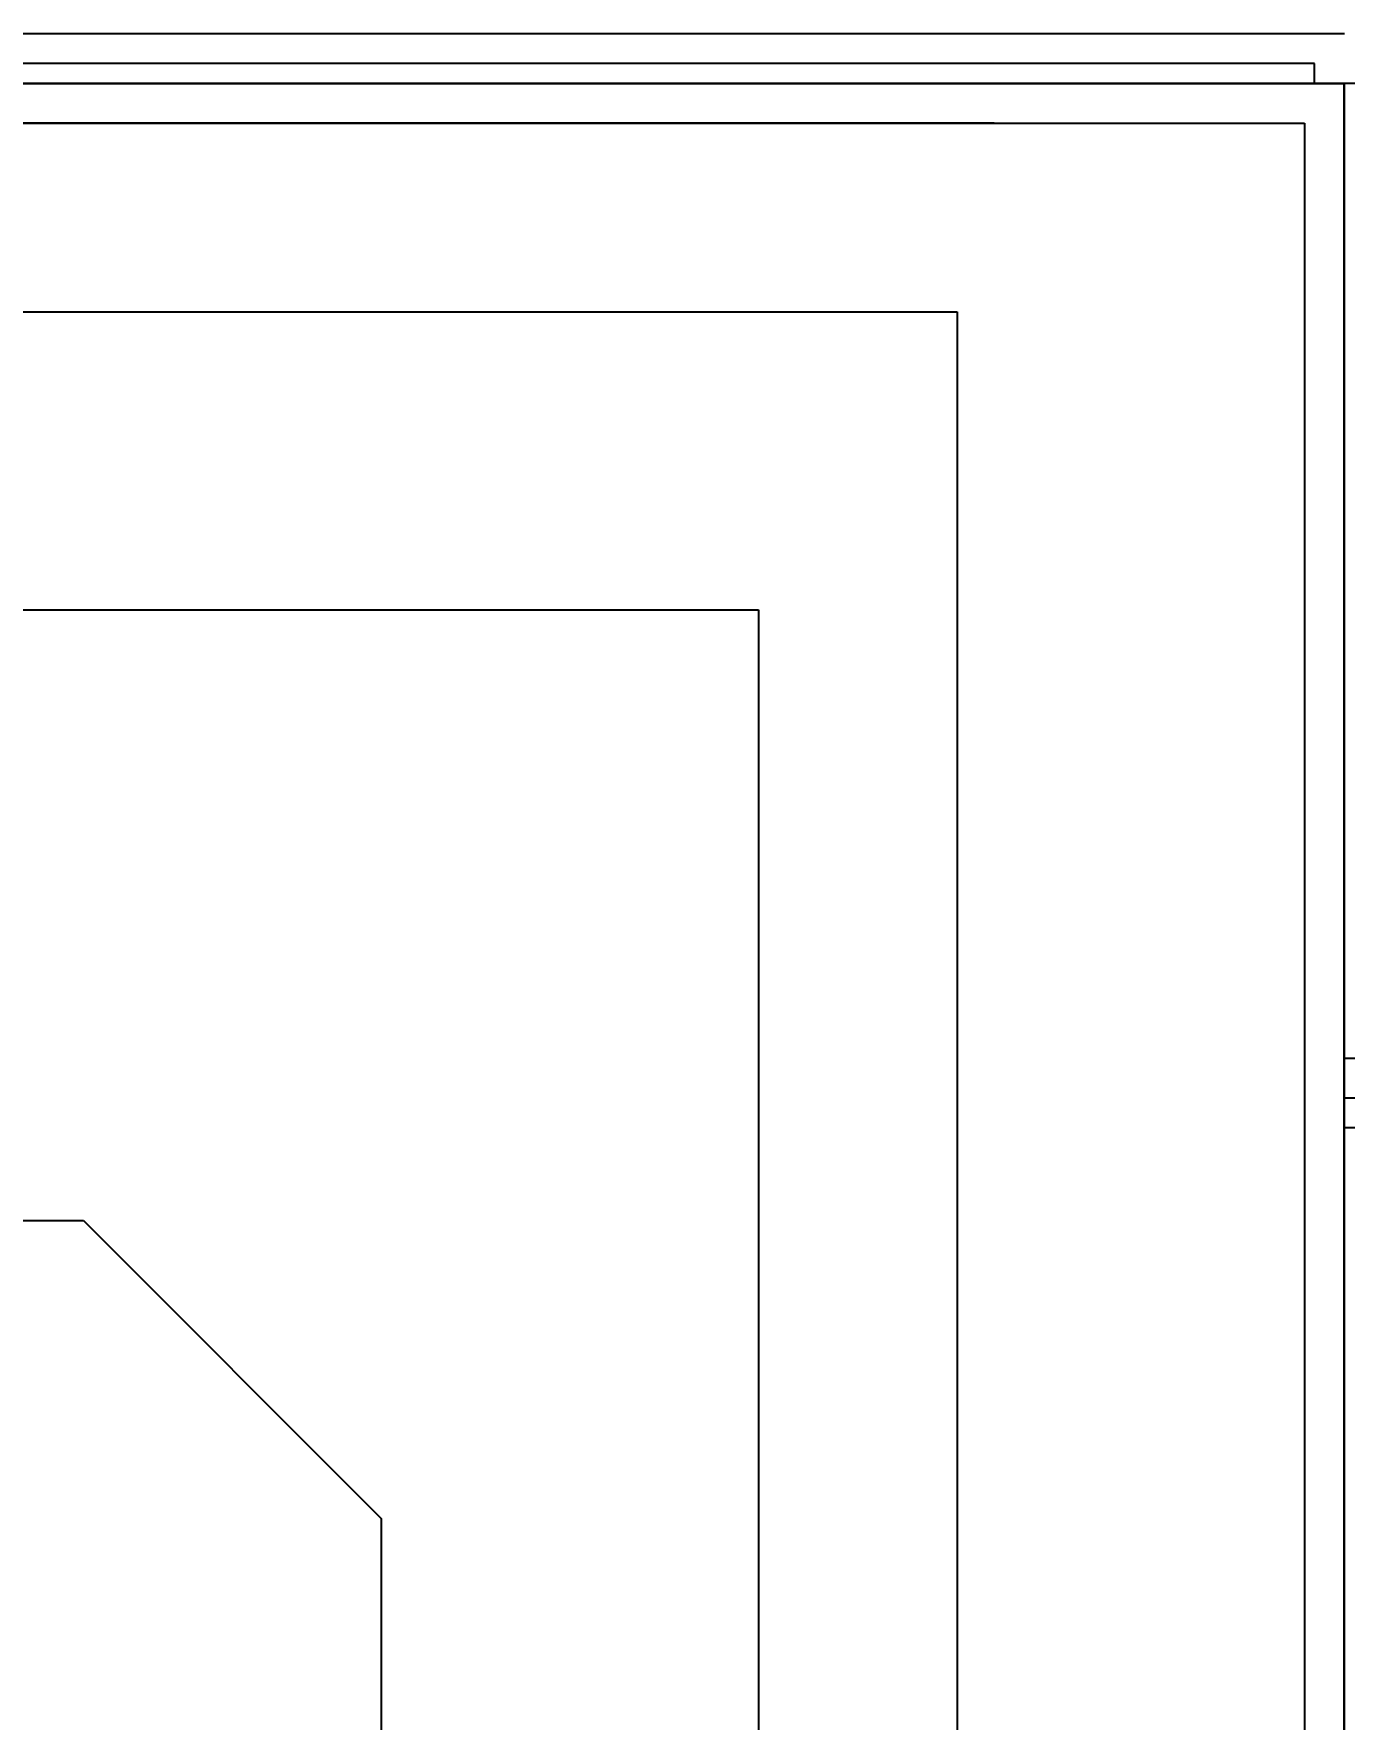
# Model space of a CAD drawing. Header units: millimetres. Extents: x 37984 to 70752, y 14140 to 37584.
# Drawn here: x 39027.7 to 39093.7, y 16679.1 to 16764 of the extents above; entities that cross this region are included whole.
import ezdxf

# ---------------------------------------------------------------- set-up
doc = ezdxf.new("R2010")
doc.units = ezdxf.units.MM
doc.set_wipeout_variables(frame=1)
doc.layers.add('! NO PLOT !', color=7, linetype='Continuous', true_color=0xff75dd, plot=False)
doc.layers.add('000-PI-ORMAR', color=2, linetype='Continuous')
doc.styles.get("Standard").update_dxf_attribs({"font": 'arial.ttf'})
doc.dimstyles.new('ISO-25-lb', dxfattribs={"dimtxt": 8, "dimasz": 8, "dimexe": 1.25, "dimexo": 0.625, "dimtad": 1, "dimtxsty": 'Standard', "dimcen": 5, "dimadec": 0, "dimazin": 0, "dimtfac": 1, "dimtmove": 0, "dimatfit": 3, "dimfxl": 1, "dimarcsym": 0})

# ---------------------------------------------------------------- blocks, each defined once
blk = doc.blocks.new('poveznica montaznih ploca 2100mm')
at = {"layer": '! NO PLOT !'}
for p, q in [((59474.636, 55744.266), (59568.436, 55744.266)), ((59474.636, 55742.266), (59474.636, 55744.266)), ((59477.536, 55740.766), (59477.536, 55744.266)), ((59472.536, 55742.166), (59474.536, 55742.166)), ((59472.536, 55742.166), (59472.536, 53847.739)), ((59474.636, 55742.266), (59477.536, 55742.266)), ((59477.536, 55742.266), (59565.536, 55742.266)), ((59473.536, 55740.766), (59477.536, 55740.766)), ((59477.536, 55740.766), (59565.536, 55740.766)), ((59477.536, 55740.766), (59477.536, 53837.739))]:
    blk.add_line(p, q, dxfattribs=at)
for points in [[(59472.536, 55742.166), (59472.555, 55741.963), (59472.612, 55741.761), (59472.706, 55741.562), (59472.838, 55741.368), (59473.004, 55741.18), (59473.206, 55740.999), (59473.44, 55740.828), (59473.536, 55740.766)], [(59474.536, 55742.166), (59474.547, 55742.044), (59474.582, 55741.923), (59474.638, 55741.804), (59474.717, 55741.687), (59474.817, 55741.574), (59474.938, 55741.466), (59475.079, 55741.363), (59475.238, 55741.266), (59475.415, 55741.176), (59475.608, 55741.094), (59475.815, 55741.019), (59476.036, 55740.954), (59476.268, 55740.897), (59476.51, 55740.851), (59476.76, 55740.814), (59477.015, 55740.787), (59477.275, 55740.771), (59477.536, 55740.766)]]:
    blk.add_lwpolyline(points, dxfattribs=at)
blk = doc.blocks.new('*D1396')
at = {"layer": '! NO PLOT !', "color": 0, "linetype": 'Continuous', "lineweight": -2, "ltscale": 0.25, "transparency": 16777216}
for p, q in [((39076.035, 16759.473), (39024.373, 16759.473)), ((39025.623, 16751.473), (39025.623, 16682.473)), ((39002.285, 16674.473), (39026.873, 16674.473))]:
    blk.add_line(p, q, dxfattribs=at)
at = {"layer": '! NO PLOT !', "color": 0, "ltscale": 0.25, "transparency": 16777216}
for points in [[(39024.29, 16751.473), (39026.956, 16751.473), (39025.623, 16759.473)], [(39024.29, 16682.473), (39026.956, 16682.473), (39025.623, 16674.473)]]:
    blk.add_solid(points, dxfattribs=at)
at = {"layer": 'Defpoints', "color": 0, "ltscale": 0.25, "transparency": 16777216}
for p in [(39076.66, 16759.473), (39001.66, 16674.473), (39025.623, 16674.473)]:
    blk.add_point(p, dxfattribs=at)
at = {"layer": '! NO PLOT !', "color": 0, "lineweight": 25, "ltscale": 0.25, "transparency": 16777216, "insert": (39020.913, 16716.973), "char_height": 8, "attachment_point": 5, "rotation": 90}
blk.add_mtext('85', dxfattribs=at)
blk = doc.blocks.new('800mm krov_1')
at = {"layer": '000-PI-ORMAR'}
blk.add_line((43424.13, 8733.78), (42691.13, 8733.78), dxfattribs=at)

msp = doc.modelspace()

# ---------------------------------------------------------------- linework, layer by layer
at = {"layer": '000-PI-ORMAR'}
for p, q in [((39081.422, 16763.973), (38713.922, 16763.973)), ((39093.672, 16763.973), (39081.422, 16763.973)), ((39081.422, 16762.473), (38713.922, 16762.473)), ((39092.172, 16762.473), (39081.422, 16762.473))]:
    msp.add_line(p, q, dxfattribs=at)

# ---------------------------------------------------------------- block references
at = {"layer": '! NO PLOT !'}
msp.add_blockref('poveznica montaznih ploca 2100mm', (-20426.128, -39031.862), dxfattribs=at)

# ---------------------------------------------------------------- next in the draw order: wipeouts: each hides what was drawn before it
msp.add_wipeout([(38703.172, 16761.473), (39093.66, 16761.473), (39093.172, 14778.973), (38703.16, 14776.973)]).dxf.layer = '000-PI-ORMAR'

# ---------------------------------------------------------------- next in the draw order: linework, layer by layer
for p, q in [((39093.66, 16761.473), (39093.66, 14776.973)), ((39093.66, 14776.973), (39093.66, 16761.473)), ((38721.16, 16749.973), (39074.16, 16749.973)), ((39074.16, 16749.973), (39074.16, 14788.473)), ((38731.16, 16734.973), (39064.16, 16734.973)), ((39064.16, 16734.973), (39064.16, 14803.473)), ((38765.16, 16704.223), (39030.16, 16704.223)), ((39030.16, 16704.223), (39045.16, 16689.223)), ((39045.16, 16689.223), (39045.16, 14849.223))]:
    msp.add_line(p, q, dxfattribs=at)
at = {"layer": '000-PI-ORMAR'}
for p, q in [((39092.172, 16761.473), (39092.172, 16762.473)), ((38701.66, 16761.473), (39093.66, 16761.473)), ((38701.66, 16761.473), (39093.66, 16761.473)), ((39093.66, 16761.473), (39093.66, 14776.973)), ((38703.66, 16759.473), (39091.66, 16759.473)), ((39091.66, 16759.473), (39091.66, 14778.973))]:
    msp.add_line(p, q, dxfattribs=at)

# ---------------------------------------------------------------- next in the draw order: block references
msp.add_blockref('800mm krov_1', (-3973.43, 8027.693), dxfattribs=at)

# ---------------------------------------------------------------- next in the draw order: dimensions: what is measured, and where the dimension line sits
at = {"layer": '! NO PLOT !', "lineweight": 25, "ltscale": 0.25}
dim = msp.add_linear_dim(base=(39025.623, 16674.473), p1=(39076.66, 16759.473), p2=(39001.66, 16674.473), angle=90, dimstyle='ISO-25-lb', dxfattribs=at)
dim.commit()
dim.dimension.update_dxf_attribs({"geometry": '*D1396', "text_midpoint": (39020.913, 16716.973)})

doc.saveas('drawing.dxf')
